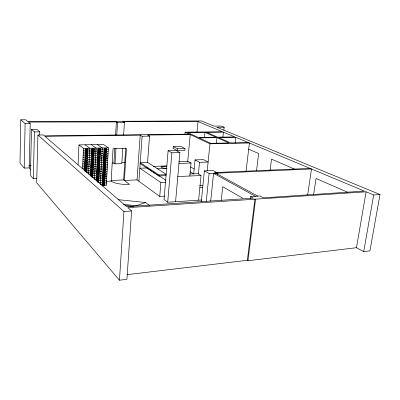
<?xml version="1.0" encoding="UTF-8"?>
<svg xmlns="http://www.w3.org/2000/svg" width="400" height="400" viewBox="0 0 400 400"><rect width="100%" height="100%" fill="white"/><g stroke="black" fill="none" stroke-linecap="round" stroke-linejoin="round"><path stroke-width="0.6" d="M223.845 130.315L224.175 127.22L221.29 126.06L213.94 126.1L201.405 120.935L27.975 121.69L25.76 119.785L20.795 119.785L20 163.12L24.215 168.085L29.215 167.91L30.415 169.28M24.215 168.085L25.115 123.63L20.795 119.785M29.215 167.91L30.21 123.615L28.415 122.07L116.4 121.91L117.53 122.54L124.415 122.525L123.63 134.98M39.7 134.97L39.78 131.86L36.775 129.27L31.5 129.305L30.44 175.41L33.285 178.765L36.785 178.615M33.285 178.765L34.425 131.905L31.5 129.305M184.95 134L185.115 132.16L189.34 134.14L44.415 135.85L43.365 134.945L37.91 135.01L36.675 182.755L119.445 280.215L126.91 279.295L131.615 210.965L127.77 207.65L366.125 191.815L373.69 194.98L380 194.525L369.915 250.845L363.705 251.615L356.47 247.705L247.95 260.72L247.355 260.29L126.97 274.67M78.075 164.73L78.945 144.915L103.445 144.455L108.405 147.84L106.255 185.65L102.02 185.86M78.945 144.915L83.47 148.375L82.535 168.725L107.27 167.82M84.6 166.085L84.615 165.72L86.675 165.74L86.66 166.105L86.57 165.655L87.105 165.815L87.09 166.18L84.6 166.085L85.03 166.16M84.485 169.75L84.505 169.385L86.56 169.4L86.545 169.765L84.485 169.75L84.69 169.925L86.975 169.84L86.99 169.475L86.455 169.31L86.545 169.765M84.57 167.92L84.59 167.555L86.65 167.57L86.63 167.935L84.57 167.92L84.78 168.095L87.06 168.01L87.08 167.645L86.545 167.485L86.63 167.935M84.745 164.25L84.76 163.88L86.825 163.905L86.805 164.27L84.745 164.25L84.95 164.42L87.235 164.345L87.255 163.98L86.72 163.815L86.805 164.27M84.83 162.41L84.845 162.04L86.91 162.065L86.895 162.43L84.83 162.41L85.035 162.58L87.325 162.505L87.34 162.14L86.805 161.98L86.895 162.43M84.915 160.565L84.935 160.2L87 160.225L86.98 160.59L84.915 160.565L85.125 160.735L87.415 160.665L87.43 160.3L86.895 160.14L86.98 160.59M85 158.72L85.02 158.35L87.085 158.38L87.07 158.745L85 158.72L85.21 158.89L87.5 158.82L87.52 158.455L86.98 158.295L87.07 158.745M85.09 156.87L85.105 156.505L87.175 156.53L87.155 156.9L87.07 156.45L87.605 156.605L87.59 156.975L85.09 156.87L85.415 156.865M85.175 155.02L85.19 154.65L87.265 154.68L87.245 155.05L85.175 155.02L85.385 155.185L87.68 155.125L87.695 154.755L87.16 154.6L87.245 155.05M85.26 153.165L85.28 152.795L87.35 152.83L87.335 153.2L85.26 153.165L85.47 153.33L87.765 153.27L87.785 152.9L87.245 152.745L87.335 153.2M85.35 151.31L85.365 150.94L87.66 150.885L87.855 151.415L85.35 151.31L85.78 151.38L85.8 151.01M85.435 149.45L85.455 149.075L87.53 149.115L87.51 149.485L85.435 149.45L85.645 149.605L87.945 149.555L87.965 149.185L87.425 149.035L87.51 149.485M84.805 166.26L84.615 165.72M84.69 169.925L84.505 169.385M84.78 168.095L84.59 167.555M84.95 164.42L84.76 163.88M85.035 162.58L84.845 162.04M85.125 160.735L84.935 160.2M85.21 158.89L85.02 158.35M85.295 157.04L85.105 156.505M85.385 155.185L85.19 154.65M85.47 153.33L85.28 152.795M85.56 151.47L85.365 150.94M85.645 149.605L85.455 149.075M84.81 169.735L84.83 169.37M84.9 167.905L84.915 167.54M84.925 166.075L84.94 165.71M85.07 164.235L85.085 163.87M85.155 162.4L85.175 162.03M85.245 160.555L85.26 160.19M85.33 158.71L85.345 158.345M85.505 155.01L85.52 154.645M85.59 153.16L85.605 152.79M85.675 151.3L85.695 150.93M85.765 149.44L85.78 149.07M84.915 169.825L84.93 169.46M85 167.995L85.02 167.63M85.175 164.325L85.19 163.955M85.26 162.485L85.275 162.115M85.345 160.64L85.365 160.275M85.435 158.795L85.45 158.425M85.605 155.095L85.625 154.725M85.695 153.24L85.71 152.87M85.87 149.52L85.885 149.15M86.37 171.135L86.455 171.59L86.37 171.135L86.905 171.305L86.885 171.665L85.175 171.735M86.885 171.665L86.695 171.125M86.975 169.84L86.78 169.3M87.06 168.01L86.87 167.47M87.09 166.18L86.9 165.64M87.235 164.345L87.045 163.805M87.325 162.505L87.13 161.97M87.415 160.665L87.22 160.13M87.5 158.82L87.31 158.285M87.59 156.975L87.395 156.44M87.68 155.125L87.485 154.59M87.765 153.27L87.575 152.74M87.945 149.555L87.75 149.025M90.465 174.965L90.48 174.605L92.52 174.615L92.5 174.975L90.465 174.965L90.675 175.145L92.93 175.05L92.95 174.69L92.415 174.525L92.5 174.975M90.555 173.15L90.57 172.79L92.61 172.8L92.595 173.16L90.555 173.15L90.765 173.33L93.02 173.24L93.04 172.875L92.505 172.71L92.595 173.16M92.595 170.895L93.13 171.06L93.115 171.425L90.645 171.335L90.66 170.97L92.595 170.895L92.58 171.26M90.735 169.515L90.75 169.15L92.795 169.165L92.775 169.53L90.735 169.515L90.945 169.69L93.205 169.605L93.225 169.245L92.69 169.08L92.775 169.53M90.825 167.69L90.84 167.33L92.885 167.345L92.87 167.71L92.78 167.26L93.315 167.42L93.3 167.785L90.825 167.69L91.15 167.68M90.855 165.87L90.875 165.505L92.92 165.525L92.9 165.89L90.855 165.87L91.07 166.04L93.33 165.965L93.35 165.6L92.815 165.44L92.9 165.89M91.005 164.04L91.025 163.675L93.07 163.695L93.05 164.06L91.005 164.04L91.22 164.21L93.48 164.135L93.5 163.77L92.965 163.61L93.05 164.06M91.095 162.21L91.115 161.845L93.165 161.865L93.145 162.23L91.095 162.21L91.31 162.38L93.575 162.305L93.595 161.94L93.055 161.78L93.145 162.23M91.185 160.375L91.205 160.01L93.255 160.035L93.235 160.4L91.185 160.375L91.4 160.54L93.67 160.47L93.685 160.105L93.15 159.95L93.235 160.4M91.28 158.535L91.295 158.17L93.35 158.195L93.33 158.565L91.28 158.535L91.49 158.705L93.76 158.635L93.78 158.27L93.24 158.115L93.33 158.565M91.37 156.695L91.39 156.33L93.44 156.36L93.425 156.725L91.37 156.695L91.585 156.86L93.855 156.8L93.875 156.43L93.335 156.275L93.425 156.725M93.515 154.885L93.425 154.435L93.965 154.59L93.945 154.955L91.675 155.015L91.48 154.485L93.535 154.515L93.515 154.885L92.435 154.915M91.55 153.01L91.57 152.64L93.625 152.67L93.61 153.04L91.55 153.01L91.765 153.17L94.04 153.115L94.06 152.745L93.52 152.59L93.61 153.04M91.645 151.16L91.66 150.79L93.72 150.825L93.7 151.195L91.645 151.16L91.86 151.32L94.135 151.265L94.155 150.895L93.61 150.745L93.7 151.195M93.815 148.975L94.245 149.045L94.23 149.415L91.735 149.305L92.08 148.93L93.815 148.975L93.795 149.345M91.07 166.04L90.875 165.505M90.675 175.145L90.48 174.605M90.765 173.33L90.57 172.79M90.855 171.51L90.66 170.97M90.945 169.69L90.75 169.15M91.035 167.865L90.84 167.33M91.22 164.21L91.025 163.675M91.31 162.38L91.115 161.845M91.4 160.54L91.205 160.01M91.49 158.705L91.295 158.17M91.585 156.86L91.39 156.33M91.675 155.015L91.48 154.485M91.765 153.17L91.57 152.64M91.86 151.32L91.66 150.79M91.95 149.465L91.755 148.94M90.785 174.95L90.805 174.59M90.875 173.135L90.895 172.775M92.685 171.345L91.075 171.41L90.985 170.96M91.055 169.5L91.075 169.14M91.18 165.86L91.2 165.495M91.33 164.03L91.345 163.665M91.42 162.195L91.44 161.83M91.51 160.365L91.53 160M91.605 158.525L91.62 158.16M91.695 156.69L91.71 156.32M91.805 154.48L91.46 154.855M91.875 153L91.895 152.63M91.97 151.15L91.985 150.785M93.255 149.355L92.17 149.38L92.08 148.93M91.285 165.945L91.305 165.58M90.89 175.04L90.91 174.68M90.98 173.225L91 172.865M91.075 171.41L91.09 171.05M91.165 169.59L91.18 169.23M91.435 164.115L91.455 163.75M91.525 162.28L91.545 161.915M91.62 160.45L91.635 160.08M91.71 158.61L91.725 158.245M91.8 156.77L91.82 156.405M91.985 153.08L92.005 152.715M92.075 151.23L92.095 150.865M92.17 149.38L92.185 149.01M92.32 176.33L92.41 176.78L92.32 176.33L92.855 176.5L92.84 176.86L91.15 176.93M93.33 165.965L93.135 165.425M92.84 176.86L92.645 176.32M92.93 175.05L92.735 174.51M93.02 173.24L92.825 172.7M93.205 169.605L93.01 169.07M93.3 167.785L93.1 167.25M93.48 164.135L93.285 163.6M93.575 162.305L93.38 161.77M93.67 160.47L93.47 159.94M93.76 158.635L93.565 158.105M93.855 156.8L93.655 156.265M93.945 154.955L93.75 154.425M94.04 153.115L93.845 152.585M94.135 151.265L93.935 150.735M94.23 149.415L94.03 148.89M99.085 165.675L98.995 165.225L99.535 165.385L99.515 165.75L97.275 165.825L97.075 165.29L99.105 165.31L99.085 165.675L98.02 165.71M96.36 180.105L96.695 179.735L98.395 179.755L98.375 180.11L98.285 179.66L98.605 179.645L98.805 180.19L96.36 180.105L96.785 180.185L96.805 179.825M96.455 178.31L96.47 177.95L98.49 177.96L98.47 178.315L96.455 178.31L96.67 178.49L98.9 178.395L98.92 178.035L98.385 177.865L98.47 178.315M96.545 176.51L96.565 176.15L99.015 176.235L98.995 176.595L96.545 176.51L98.035 176.54M96.64 174.705L96.66 174.35L98.68 174.36L98.665 174.715L96.64 174.705L96.855 174.885L99.09 174.795L99.11 174.435L98.575 174.27L98.665 174.715M96.735 172.9L97.075 172.53L98.78 172.555L98.76 172.915L98.67 172.465L98.99 172.455L99.185 172.99L96.735 172.9L97.165 172.98L97.18 172.62M96.83 171.095L96.85 170.735L98.875 170.745L98.855 171.105L96.83 171.095L97.045 171.27L99.285 171.185L99.305 170.825L98.765 170.66L98.855 171.105M96.925 169.28L97.265 168.91L98.97 168.935L98.95 169.3L98.86 168.85L99.18 168.84L99.38 169.375L96.925 169.28L97.355 169.36L97.37 168.995M97.02 167.47L97.04 167.105L99.065 167.125L99.05 167.485L97.02 167.47L97.235 167.64L99.475 167.56L99.495 167.2L98.96 167.04L99.05 167.485M97.21 163.83L97.23 163.47L99.26 163.49L99.24 163.855L97.21 163.83L97.425 164L99.67 163.925L99.69 163.565L99.15 163.405L99.24 163.855M97.305 162.01L97.325 161.645L99.355 161.67L99.34 162.03L97.305 162.01L97.525 162.18L99.77 162.105L99.785 161.745L99.25 161.585L99.34 162.03M97.4 160.185L97.42 159.82L99.455 159.845L99.435 160.21L97.4 160.185L97.62 160.35L99.865 160.28L99.885 159.92L99.345 159.76L99.435 160.21M97.495 158.355L97.515 157.99L99.55 158.015L99.53 158.38L97.495 158.355L97.715 158.52L99.965 158.455L99.98 158.09L99.44 157.935L99.53 158.38M97.59 156.525L97.61 156.16L100.08 156.26L100.06 156.625L97.59 156.525L99.63 156.55M97.69 154.69L97.705 154.325L99.745 154.355L99.725 154.72L97.69 154.69L97.905 154.85L100.16 154.79L100.18 154.425L99.635 154.275L99.725 154.72M97.785 152.85L97.805 152.485L99.845 152.52L99.825 152.885L97.785 152.85L98.005 153.015L100.255 152.955L100.275 152.59L99.735 152.435L99.825 152.885M97.88 151.01L97.9 150.645L99.94 150.68L99.92 151.045L97.88 151.01L98.1 151.17L100.355 151.115L100.375 150.75L99.83 150.6L99.92 151.045M97.975 149.17L97.995 148.8L100.04 148.835L100.02 149.205L97.975 149.17L98.195 149.325L100.455 149.275L100.47 148.91L99.93 148.76L100.02 149.205M96.575 180.29L96.375 179.75M96.67 178.49L96.47 177.95M96.76 176.69L96.565 176.15M96.855 174.885L96.66 174.35M96.95 173.08L96.755 172.54M97.045 171.27L96.85 170.735M97.14 169.46L96.945 168.92M97.235 167.64L97.04 167.105M97.275 165.825L97.075 165.29M97.425 164L97.23 163.47M97.525 162.18L97.325 161.645M97.62 160.35L97.42 159.82M97.715 158.52L97.515 157.99M97.81 156.69L97.61 156.16M97.905 154.85L97.705 154.325M98.005 153.015L97.805 152.485M98.1 151.17L97.9 150.645M98.195 149.325L97.995 148.8M96.675 180.09L96.695 179.735M96.77 178.295L96.79 177.935M96.865 176.495L96.885 176.135M96.96 174.695L96.98 174.335M97.055 172.89L97.075 172.53M97.15 171.08L97.17 170.72M97.245 169.27L97.265 168.91M97.34 167.455L97.36 167.095M97.395 165.28L97.055 165.655M97.53 163.82L97.55 163.46M97.625 162L97.645 161.635M97.72 160.175L97.74 159.81M97.815 158.345L97.835 157.98M97.915 156.515L97.935 156.15M98.01 154.68L98.03 154.315M98.105 152.845L98.125 152.475M98.2 151.005L98.22 150.635M98.3 149.16L98.32 148.795M96.88 178.385L96.9 178.03M96.975 176.585L96.995 176.23M97.07 174.785L97.085 174.425M97.26 171.17L97.275 170.81M97.45 167.545L97.465 167.18M97.64 163.905L97.66 163.545M97.735 162.085L97.755 161.72M97.83 160.255L97.85 159.895M97.925 158.43L97.945 158.065M98.025 156.595L98.04 156.23M98.12 154.76L98.14 154.395M98.215 152.925L98.235 152.56M98.31 151.085L98.33 150.715M98.41 149.24L98.43 148.87M98.19 181.455L98.28 181.905L98.19 181.455L98.725 181.625L98.705 181.98L97.595 182.035M99.515 165.75L99.315 165.215M98.705 181.98L98.51 181.44M98.805 180.19L98.605 179.645M98.9 178.395L98.7 177.855M98.995 176.595L98.795 176.055M99.09 174.795L98.89 174.255M99.185 172.99L98.99 172.455M99.285 171.185L99.085 170.645M99.38 169.375L99.18 168.84M99.475 167.56L99.275 167.025M99.67 163.925L99.47 163.395M99.77 162.105L99.57 161.575M99.865 160.28L99.665 159.75M99.965 158.455L99.76 157.925M99.86 156.095L100.06 156.625M100.16 154.79L99.955 154.265M100.255 152.955L100.055 152.43M100.355 151.115L100.155 150.59M100.455 149.275L100.25 148.75M102.17 185.16L102.19 184.805L104.19 184.805L104.17 185.16L102.17 185.16L102.39 185.35L104.595 185.24L104.615 184.885L104.08 184.715L104.17 185.16M102.27 183.395L102.29 183.04L104.29 183.045L104.27 183.4L102.27 183.395L102.49 183.585L104.695 183.475L104.715 183.12L104.18 182.95L104.27 183.4M102.365 181.615L102.385 181.26L104.39 181.26L104.37 181.615L102.365 181.615L102.585 181.8L104.795 181.695L104.815 181.34L104.28 181.17L104.37 181.615M102.465 179.825L102.485 179.47L104.49 179.475L104.47 179.835L102.465 179.825L102.685 180.01L104.895 179.91L104.915 179.555L104.38 179.385L104.47 179.835M102.565 178.04L102.585 177.68L104.59 177.69L104.57 178.045L102.565 178.04L102.785 178.22L104.995 178.125L105.015 177.765L104.475 177.6L104.57 178.045M102.665 176.245L102.68 175.89L104.69 175.9L104.67 176.255L102.665 176.245L102.885 176.43L105.095 176.335L105.115 175.975L104.575 175.81L104.67 176.255M104.77 174.465L104.675 174.015L105.215 174.18L105.195 174.54L102.98 174.63L102.78 174.095L104.79 174.105L104.77 174.465L103.19 174.53M102.86 172.655L102.88 172.295L104.89 172.31L104.87 172.67L102.86 172.655L103.08 172.835L105.295 172.745L105.315 172.385L104.775 172.22L104.87 172.67M104.97 170.87L104.88 170.425L105.415 170.585L105.395 170.945L103.18 171.03L102.98 170.495L104.99 170.51L104.97 170.87L103.915 170.91M103.06 169.055L103.08 168.695L105.09 168.71L105.07 169.07L103.06 169.055L103.28 169.225L105.495 169.145L105.52 168.785L104.98 168.625L105.07 169.07M105.17 167.265L105.08 166.82L105.62 166.98L105.6 167.34L103.38 167.42L103.175 166.885L105.19 166.905L105.17 167.265L103.585 167.32M103.2 165.44L103.22 165.08L105.235 165.1L105.215 165.46L103.2 165.44L103.42 165.61L105.64 165.535L105.665 165.175L105.12 165.015L105.215 165.46M103.355 163.625L103.375 163.265L105.395 163.285L105.37 163.65L103.355 163.625L103.58 163.795L105.8 163.72L105.82 163.36L105.28 163.205L105.37 163.65M103.455 161.81L103.475 161.45L105.495 161.475L105.475 161.835L103.455 161.81L103.68 161.98L105.905 161.91L105.925 161.55L105.38 161.39L105.475 161.835M103.555 159.995L103.575 159.635L105.595 159.66L105.575 160.02L103.555 159.995L103.78 160.16L106.005 160.095L106.025 159.73L105.485 159.575L105.575 160.02M103.655 158.175L103.675 157.81L105.695 157.84L105.675 158.2L103.655 158.175L103.88 158.34L106.105 158.275L106.125 157.91L105.585 157.755L105.675 158.2M103.755 156.35L103.775 155.99L105.8 156.015L105.78 156.38L103.755 156.35L103.98 156.515L106.21 156.455L106.23 156.09L105.685 155.935L105.78 156.38M105.79 154.11L106.33 154.265L106.31 154.63L103.855 154.525L103.875 154.16L105.79 154.11L105.77 154.475M103.955 152.695L103.975 152.33L106.005 152.365L105.985 152.73L103.955 152.695L104.18 152.855L106.415 152.8L106.435 152.435L105.89 152.285L105.985 152.73M106.085 150.9L105.99 150.455L106.535 150.605L106.515 150.97L104.28 151.025L104.08 150.5L106.105 150.535L106.085 150.9L105.02 150.925M104.16 149.03L104.18 148.665L106.21 148.7L106.185 149.065L104.16 149.03L104.385 149.185L106.62 149.135L106.64 148.77L106.095 148.62L106.185 149.065M103.42 165.61L103.22 165.08M102.39 185.35L102.19 184.805M102.49 183.585L102.29 183.04M102.585 181.8L102.385 181.26M102.685 180.01L102.485 179.47M102.785 178.22L102.585 177.68M102.885 176.43L102.68 175.89M102.98 174.63L102.78 174.095M103.08 172.835L102.88 172.295M103.18 171.03L102.98 170.495M103.28 169.225L103.08 168.695M103.38 167.42L103.175 166.885M103.515 165.43L103.535 165.07M103.58 163.795L103.375 163.265M103.68 161.98L103.475 161.45M103.78 160.16L103.575 159.635M103.88 158.34L103.675 157.81M103.98 156.515L103.775 155.99M104.08 154.685L103.875 154.16M104.18 152.855L103.975 152.33M104.28 151.025L104.08 150.5M104.385 149.185L104.18 148.665M102.485 185.145L102.505 184.79M102.585 183.38L102.605 183.025M102.685 181.6L102.705 181.245M102.78 179.815L102.8 179.455M102.88 178.025L102.9 177.67M102.98 176.235L103 175.875M103.175 172.645L103.195 172.285M103.405 170.57L103.385 170.93L103.295 170.485M103.375 169.04L103.395 168.68M103.675 163.615L103.695 163.255M103.775 161.8L103.795 161.44M103.875 159.985L103.895 159.625M103.975 158.165L103.995 157.805M104.075 156.345L104.095 155.98M105.88 154.555L104.29 154.6L104.195 154.155M104.275 152.69L104.295 152.325M104.51 150.57L104.49 150.935L104.4 150.49M104.48 149.025L104.5 148.655M102.595 185.24L102.615 184.885M102.695 183.475L102.715 183.12M102.795 181.69L102.81 181.335M102.89 179.905L102.91 179.55M102.99 178.115L103.01 177.76M103.09 176.325L103.11 175.965M103.285 172.73L103.305 172.375M103.485 169.13L103.505 168.77M103.63 165.515L103.65 165.155M103.785 163.7L103.805 163.34M103.885 161.885L103.905 161.525M103.985 160.07L104.005 159.705M104.085 158.25L104.105 157.885M104.185 156.425L104.205 156.06M104.29 154.6L104.31 154.235M104.39 152.77L104.41 152.405M104.59 149.1L104.61 148.735M104.595 185.24L104.395 184.695M104.695 183.475L104.495 182.935M104.795 181.695L104.595 181.155M104.895 179.91L104.69 179.37M104.995 178.125L104.79 177.585M105.095 176.335L104.89 175.795M105.195 174.54L104.995 174.005M105.295 172.745L105.095 172.21M105.395 170.945L105.195 170.41M105.495 169.145L105.295 168.61M105.6 167.34L105.395 166.81M105.64 165.535L105.44 165.005M105.8 163.72L105.6 163.19M105.905 161.91L105.7 161.38M106.005 160.095L105.8 159.565M106.105 158.275L105.9 157.75M106.21 156.455L106.005 155.925M106.415 152.8L106.21 152.275M106.515 150.97L106.31 150.445M106.62 149.135L106.415 148.615M111.065 180.515L123.65 179.935L129.515 184.435A14.05 3.83 3.6 0 1 111.15 181.1L113.055 148.72L126.44 148.425L124.365 180.48L137.045 179.89L159.75 196.435L164.495 196.145M122.8 148.055L121.82 163.625L115.045 163.855L113.945 163.05L114.8 148.715M115.58 135.625L116.4 121.91M115.045 163.855L115.975 148.44M116.79 134.875L117.53 122.54M123.65 179.935L125.705 147.955M119.445 280.215L123.94 211.505L37.91 135.01M137.045 179.89L140.19 135.155L44.95 136.31L126.615 206.655L253.38 198.155L250.56 196.585L250.335 198.44M138.91 181.245L142.115 136.225L140.19 135.155M147.535 162.865L149.525 136.125L147.565 135.065L190.21 134.545L209.97 143.8L249.405 143.015L246.05 171.42M166.01 175.655L158.88 175.975L158.96 174.99L140.23 162.675L147.57 162.43L166.17 174.32M159.75 196.435L160.875 182.51L139.835 168.235L147.155 167.955L148.975 169.155M175.58 201.715L179.915 152.585L176.055 150.495L168.11 150.69L164.05 199.57L167.705 202.235L201.645 200.005M167.705 202.235L171.895 152.8L168.11 150.69M173.25 146.575L173.095 148.395L177.155 150.585L184.87 150.395L185.035 148.565L180.9 146.41L173.25 146.575L177.315 148.745L185.035 148.565M177.155 150.585L177.315 148.745M187.725 161.6L190.21 134.545M189.845 176.02L191.06 163.015L187.9 161.26L178.885 161.565M196.995 132.09L198 121.52L122.785 121.645L124.415 122.525M193.675 174.04L195.025 159.9L203.525 159.625L208.125 162.035L199.54 162.335L195.025 159.9M198.415 173.9L199.54 162.335M204.51 137.285L204.96 132.34L187.625 132.525L198.225 137.465L215.97 137.205L204.96 132.34M198.615 200.2L201.05 175.51L197.84 173.66L189.725 174.015M201.295 201.635L204.365 170.87L213 170.51L217.85 173.135L217.72 174.37M207.24 170.815L209.97 143.8M206.3 201.245L209.125 173.52L204.365 170.87M216.345 143.18L216.92 137.625L199.14 137.89L210.765 143.305L228.99 142.95L216.92 137.625M210.685 201.26L213.59 173.325L255.395 196.265M222.84 137.53L223.41 132.145L206.6 132.325L217.65 137.18L234.845 136.93L223.41 132.145M221.245 200.3L222.72 186.73L242.59 198.105M235.21 142.895L235.83 137.34L218.605 137.6L230.71 142.915L248.345 142.57M256.525 170.76L258.64 153.52L248.675 149.185M247.355 260.29L254.93 199.015M247.95 260.72L255.55 199.36M270.095 170.25L271.53 159.13L295.145 169.405M307.705 194.8L311.5 168.975L209.125 173.52M313.635 194.51L316.03 178.49L347.79 192.31M356.47 247.705L366.125 191.815M363.705 251.615L373.69 194.98M149.5 205.51L145.675 202.5L136.25 205.725L123.475 204.405M123.94 211.505L131.615 210.965M250.56 196.585L260 195.965L263.495 197.855L364.32 191.06L235.83 137.34M199.86 187.595L202.9 187.425M199.695 185.475L202.715 185.315M102.41 184.995L104.615 184.885M104.06 185.065L104.375 185.05M160.875 182.51L165.645 182.275M102.51 183.23L104.715 183.12M104.16 183.305L104.475 183.29M106.355 183.91L100.295 184.205L102.26 147.97L97.405 144.57M96.205 180.83L106.555 180.35M97.24 181.595L98.3 181.545M97.055 181.7L98.725 181.625M102.605 181.445L104.815 181.34M106.19 181.335L111.15 181.1M98.175 181.81L98.49 181.795M104.26 181.525L104.575 181.51M97.945 182.535L106.455 182.13M106.66 178.57L94.46 179.115L96.055 148.105L91.305 144.685M96.595 179.93L98.82 179.83M102.705 179.655L104.915 179.555M98.27 180.02L98.585 180.005M104.36 179.74L104.67 179.725M177.8 176.57L201.05 175.51M92.305 176.69L92.625 176.675M98.46 176.425L98.775 176.415M104.555 176.165L104.87 176.15M92.695 177.395L106.76 176.785M158.96 174.99L166.09 174.675M310.07 168.38L214.55 172.56L257.75 196.11M96.685 178.135L98.92 178.035M102.805 177.865L105.015 177.765M98.365 178.225L98.68 178.21M104.455 177.955L104.77 177.94M90.695 174.785L92.95 174.69M96.875 174.525L99.11 174.435M103 174.275L105.215 174.18M92.395 174.885L92.715 174.87M98.555 174.625L98.875 174.615M102.76 174.455L103.08 174.44M104.655 174.375L104.975 174.36M90.31 175.695L106.86 175M90.82 176.49L92.43 176.42M91.165 176.57L92.855 176.5M96.78 176.33L99.015 176.235M102.9 176.07L105.115 175.975M90.785 172.97L93.04 172.875M96.97 172.72L99.205 172.63M103.1 172.475L105.315 172.385M92.485 173.07L92.81 173.06M98.65 172.825L98.97 172.81M104.755 172.58L105.075 172.565M106.965 173.205L88.54 173.955L89.79 148.24L85.155 144.8M84.16 170.49L107.165 169.615M84.845 171.29L86.475 171.225M85.195 171.37L86.905 171.305M90.875 171.15L93.13 171.06M97.065 170.91L99.305 170.825M103.2 170.67L105.415 170.585M86.35 171.5L86.675 171.485M90.645 171.335L90.965 171.32M98.745 171.02L99.065 171.005M102.96 170.855L103.275 170.845M104.86 170.78L105.175 170.77M157.035 168.84L166.95 168.455M86.35 172.23L107.065 171.415M86.525 167.845L86.85 167.835M92.76 167.62L93.085 167.61M98.94 167.4L99.26 167.39M103.155 167.245L103.475 167.235M105.06 167.18L105.375 167.165M153.215 166.395L166.715 165.9M84.71 169.56L86.99 169.475M90.965 169.33L93.225 169.245M97.16 169.095L99.4 169.015M103.3 168.865L105.52 168.785M86.44 169.675L86.765 169.665M92.67 169.44L92.99 169.43M98.845 169.21L99.16 169.2M104.96 168.98L105.275 168.97M84.82 165.895L87.105 165.815M91.085 165.68L93.35 165.6M97.29 165.465L99.535 165.385M103.44 165.25L105.665 165.175M86.555 166.02L86.88 166.005M92.795 165.8L93.115 165.79M98.975 165.585L99.295 165.575M105.1 165.375L105.42 165.365M82.62 166.89L107.37 166.015M178.955 163.44L191.06 163.015M84.795 167.73L87.08 167.645M91.055 167.505L93.315 167.42M97.255 167.28L99.495 167.2M103.4 167.06L105.62 166.98M122.105 162.44L125.22 162.34M28.71 165.88L31.2 165.795M84.97 164.055L87.255 163.98M91.235 163.845L93.5 163.77M97.445 163.64L99.69 163.565M103.6 163.435L105.82 163.36M112.08 163.11L113.945 163.05M86.7 164.18L87.025 164.17M92.945 163.975L93.27 163.965M99.13 163.77L99.45 163.755M105.26 163.565L105.58 163.555M82.705 165.05L107.475 164.21M82.875 161.365L107.68 160.595M85.055 162.21L87.34 162.14M91.325 162.01L93.595 161.94M97.54 161.815L99.785 161.745M103.7 161.62L105.925 161.55M86.79 162.345L87.115 162.335M93.04 162.145L93.36 162.135M99.23 161.95L99.55 161.935M105.36 161.75L105.68 161.74M82.79 163.21L107.575 162.405M82.96 159.52L107.78 158.78M85.14 160.365L87.43 160.3M91.42 160.175L93.685 160.105M97.635 159.985L99.885 159.92M103.8 159.8L106.025 159.73M86.875 160.505L87.205 160.495M93.13 160.315L93.455 160.305M99.325 160.125L99.645 160.115M105.465 159.935L105.78 159.925M87.05 156.815L87.38 156.81M93.315 156.645L93.64 156.635M105.665 156.3L105.985 156.29M83.045 157.67L107.885 156.965M85.225 158.52L87.52 158.455M91.51 158.335L93.78 158.27M97.735 158.155L99.98 158.09M103.9 157.975L106.125 157.91M86.965 158.665L87.29 158.655M93.22 158.48L93.545 158.47M99.42 158.3L99.745 158.29M105.565 158.12L105.88 158.11M85.4 154.815L87.695 154.755M91.695 154.65L93.965 154.59M97.925 154.485L100.18 154.425M104.1 154.325L106.33 154.265M87.14 154.97L87.47 154.96M93.41 154.8L93.73 154.795M99.615 154.64L99.94 154.63M103.855 154.525L104.175 154.515M171.895 152.8L179.915 152.585M83.13 155.815L107.99 155.145M85.315 156.67L87.605 156.605M91.6 156.495L93.875 156.43M97.83 156.32L100.08 156.26M104 156.15L106.23 156.09M85.49 152.96L87.785 152.9M91.785 152.8L94.06 152.745M98.02 152.645L100.275 152.59M104.2 152.49L106.435 152.435M87.23 153.115L87.555 153.11M93.5 152.96L93.825 152.95M99.715 152.805L100.035 152.795M105.87 152.65L106.19 152.64M83.215 153.96L108.09 153.32M83.385 150.24L108.3 149.67M85.575 151.1L87.875 151.045M91.875 150.95L94.155 150.895M98.12 150.805L100.375 150.75M104.3 150.66L106.535 150.605M93.595 151.115L93.92 151.105M99.81 150.965L100.135 150.96M104.06 150.865L104.38 150.855M105.97 150.82L106.29 150.81M83.3 152.1L108.195 151.495M83.47 148.375L108.405 147.84M85.665 149.235L87.965 149.185M91.97 149.095L94.245 149.045M98.215 148.96L100.47 148.91M104.405 148.82L106.64 148.77M87.405 149.405L87.735 149.395M91.735 149.305L92.06 149.3M93.685 149.265L94.01 149.255M99.91 149.125L100.23 149.12M106.075 148.985L106.395 148.98M142.115 136.225L149.525 136.125M185.115 132.16L222.525 131.78L198 121.52M34.425 131.905L39.78 131.86M224.175 127.22L216.78 127.27L380 194.525M25.115 123.63L30.21 123.615M118.035 199.65L145.675 202.5M125.24 205.515L133.755 206.395M190.56 166.93L194.245 169.03M190.055 171.765L193.69 173.89M149.495 169.495L152.08 171.205M153.115 171.885L155.7 173.595M156.735 174.275L166.045 180.42M140.165 163.605L158.88 175.975M166.98 168.195A3.725 0.925 4.7 0 1 161.985 167.695A3.725 0.925 4.7 0 1 161.995 166.445A3.725 0.925 4.7 0 1 166.99 166.725"/></g></svg>
